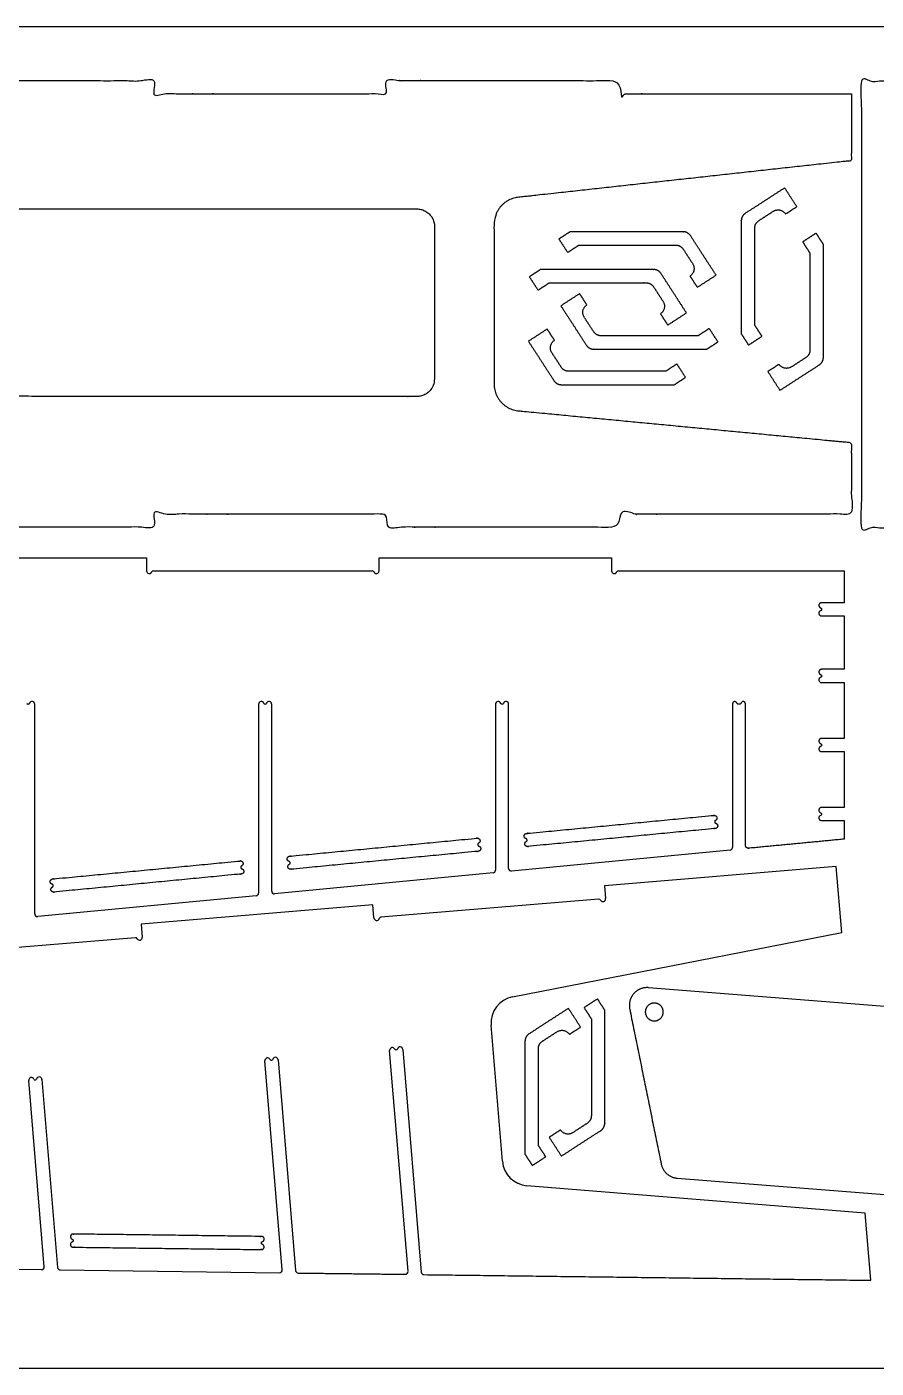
# Model space of a CAD drawing. Header units: millimetres. Extents: x 0 to 250, y 0 to 150.
# Drawn here: x 66.7 to 161.7, y 0 to 150 of the extents above; entities that cross this region are included whole.
import ezdxf

# ---------------------------------------------------------------- set-up
doc = ezdxf.new("R2010")
doc.units = ezdxf.units.MM
doc.header["$MEASUREMENT"] = 0
doc.layers.add('3D', color=7, linetype='Continuous', true_color=0xffffff)
doc.layers.add('Boards', color=70, linetype='Continuous', true_color=0x7fff00)

msp = doc.modelspace()

# ---------------------------------------------------------------- linework, layer by layer
at = {"layer": '3D'}
for p, q in [((127.52, 127.09), (127.46, 127.09)), ((155.78, 125.61), (155.78, 125.67)), ((124.22, 122.87), (124.16, 122.87)), ((146.6, 115.73), (146.6, 115.67)), ((142.68, 113.95), (142.74, 113.95)), ((139.05, 109.98), (139.11, 109.98)), ((54.09, 90.63), (80.09, 90.63)), ((80.09, 90.63), (80.09, 89.16)), ((106.09, 89.16), (106.09, 90.63)), ((106.09, 90.63), (132.09, 90.63)), ((132.09, 90.63), (132.09, 89.16)), ((80.86, 89.16), (105.33, 89.16)), ((132.86, 89.16), (158.09, 89.16)), ((66.9, 74.26), (66.79, 74.26)), ((67.58, 50.8), (67.58, 74.23)), ((92.61, 74.23), (92.61, 53.13)), ((93.4, 74.26), (93.29, 74.26)), ((94.08, 53.34), (94.08, 74.23)), ((119.11, 74.23), (119.11, 55.68)), ((119.9, 74.26), (119.79, 74.26)), ((120.58, 55.89), (120.58, 74.23)), ((145.61, 74.23), (145.61, 58.23)), ((146.46, 74.26), (146.23, 74.26)), ((147.08, 58.44), (147.08, 74.23)), ((155.56, 62.01), (155.56, 61.91)), ((158.09, 62.7), (155.59, 62.7)), ((155.59, 61.23), (158.09, 61.23)), ((158.09, 61.23), (158.09, 59.16)), ((145.34, 57.93), (120.91, 55.59)), ((157.22, 56.11), (131.31, 53.95)), ((157.84, 48.71), (157.22, 56.11)), ((118.84, 55.38), (94.41, 53.05)), ((92.34, 52.83), (67.91, 50.5)), ((131.31, 53.95), (131.43, 52.52)), ((105.4, 51.82), (79.49, 49.66)), ((105.52, 50.36), (105.4, 51.82)), ((130.67, 52.45), (106.28, 50.42)), ((79.49, 49.66), (79.61, 48.2)), ((78.85, 48.14), (54.46, 46.1)), ((121.03, 41.53), (157.84, 48.71)), ((190.41, 38.26), (136.24, 42.55)), ((131.33, 39.98), (131.33, 40.04)), ((119.88, 23.14), (118.61, 38.34)), ((109.33, 10.83), (107.27, 35.52)), ((107.95, 35.61), (108.06, 35.62)), ((108.74, 35.65), (110.81, 10.74)), ((95.27, 11), (93.32, 34.36)), ((94, 34.45), (94.1, 34.45)), ((94.79, 34.48), (96.75, 10.92)), ((68.65, 11.34), (66.91, 32.16)), ((67.59, 32.25), (67.7, 32.25)), ((68.38, 32.28), (70.13, 11.25)), ((122.41, 23.99), (122.41, 23.93)), ((139.44, 21.25), (188.75, 17.34)), ((160.45, 17.32), (122.63, 20.4)), ((161.08, 9.83), (160.45, 17.32)), ((43.81, 11.32), (68.35, 11.02)), ((70.43, 10.98), (94.97, 10.68))]:
    msp.add_line(p, q, dxfattribs=at)
for centre, radius, start, end in [((80.39, 89.15), 0.3, 177.846, 337.8223), ((80.86, 88.96), 0.2, 89.9988, 157.8223), ((105.33, 88.96), 0.2, 22.1753, 89.9988), ((105.79, 89.15), 0.3, 202.1753, 2.1516), ((132.39, 89.15), 0.3, 177.846, 337.8223), ((132.86, 88.96), 0.2, 89.9988, 157.8223), ((66.79, 74.36), 0.1, 196.654, 269.9988), ((66.9, 74.36), 0.1, 269.9988, 343.3436), ((67.28, 74.25), 0.3, 357.2007, 163.3436), ((92.91, 74.25), 0.3, 16.654, 182.7968), ((93.29, 74.36), 0.1, 196.654, 269.9988), ((93.4, 74.36), 0.1, 269.9988, 343.3436), ((93.78, 74.25), 0.3, 357.2007, 163.3436), ((119.41, 74.25), 0.3, 16.654, 182.7968), ((119.79, 74.36), 0.1, 196.654, 269.9988), ((119.9, 74.36), 0.1, 269.9988, 343.3436), ((120.28, 74.25), 0.3, 357.2007, 163.3436), ((146.23, 74.36), 0.1, 196.654, 269.9988), ((146.46, 74.36), 0.1, 269.9988, 343.3436), ((155.58, 62.4), 0.3, 87.2007, 253.3436), ((155.58, 61.53), 0.3, 106.654, 272.7968), ((155.46, 62.01), 0.1, 359.9988, 73.3436), ((155.46, 61.91), 0.1, 286.654, 359.9988), ((145.31, 58.23), 0.3, 275.4911, 359.9988), ((118.81, 55.68), 0.3, 275.4911, 359.9988), ((120.88, 55.89), 0.3, 179.9988, 275.4911), ((92.31, 53.13), 0.3, 275.4911, 359.9988), ((94.38, 53.34), 0.3, 179.9988, 275.4911), ((131.13, 52.48), 0.3, 206.9408, 6.9171), ((130.69, 52.25), 0.2, 26.9408, 94.7643), ((67.88, 50.8), 0.3, 179.9988, 275.4911), ((105.82, 50.37), 0.3, 182.6115, 342.5877), ((106.3, 50.22), 0.2, 94.7643, 162.5877), ((78.87, 47.94), 0.2, 26.9408, 94.7643), ((79.31, 48.16), 0.3, 206.9408, 6.9171), ((121.6, 38.59), 3, 101.042, 184.7643), ((93.62, 34.4), 0.3, 21.4195, 187.5623), ((93.99, 34.55), 0.1, 201.4195, 274.7643), ((94.1, 34.55), 0.1, 274.7643, 348.1091), ((94.49, 34.47), 0.3, 1.9662, 168.1091), ((107.57, 35.56), 0.3, 21.4195, 187.5623), ((107.94, 35.71), 0.1, 201.4195, 274.7643), ((108.05, 35.72), 0.1, 274.7643, 348.1091), ((108.44, 35.63), 0.3, 1.9662, 168.1091), ((67.21, 32.2), 0.3, 21.4195, 187.5623), ((67.58, 32.34), 0.1, 201.4195, 274.7643), ((67.69, 32.35), 0.1, 274.7643, 348.1091), ((68.08, 32.27), 0.3, 1.9662, 168.1091), ((122.87, 23.39), 3, 184.7643, 265.3477), ((68.35, 11.32), 0.3, 269.2719, 4.7643), ((70.43, 11.28), 0.3, 184.7643, 269.2719), ((94.97, 10.98), 0.3, 269.2719, 4.7643), ((97.05, 10.94), 0.3, 184.7643, 269.2719), ((109.03, 10.8), 0.3, 269.2719, 4.7643), ((111.11, 10.76), 0.3, 184.7643, 269.2719)]:
    msp.add_arc(centre, radius, start, end, dxfattribs=at)
for points, weights, knots in [([(158.91, 142.51), (146.29, 142.51), (133.66, 142.51), (133.54, 142.51), (133.48, 142.4), (133.38, 142.19), (133.15, 142.23), (132.92, 142.28), (132.91, 142.51), (132.91, 143.28), (132.91, 143.98), (119.91, 143.98), (106.91, 143.98), (106.91, 143.28), (106.91, 142.51), (106.9, 142.28), (106.67, 142.23), (106.44, 142.19), (106.34, 142.4), (106.29, 142.51), (106.16, 142.51), (93.91, 142.51), (81.66, 142.51), (81.54, 142.51), (81.48, 142.4), (81.38, 142.19), (81.15, 142.23), (80.92, 142.28), (80.91, 142.51), (80.91, 143.28), (80.91, 143.98), (67.91, 143.98), (54.91, 143.98), (54.91, 143.28), (54.91, 142.51), (54.9, 142.28), (54.67, 142.23), (54.44, 142.19), (54.34, 142.4), (54.29, 142.51), (54.16, 142.51), (41.91, 142.51), (29.66, 142.51), (29.54, 142.51), (29.48, 142.4), (29.38, 142.19), (29.15, 142.23), (28.92, 142.28), (28.91, 142.51), (28.91, 143.28), (28.91, 143.98), (15.91, 143.98), (2.91, 143.98), (2.91, 141.41), (2.91, 138.77), (2.91, 138.23), (3.37, 137.93), (8.64, 134.51), (13.91, 131.1), (13.91, 119.01), (13.91, 106.93), (8.64, 103.51), (3.37, 100.1), (2.91, 99.8), (2.91, 99.26), (2.91, 96.62), (2.91, 94.04), (15.91, 94.04), (28.91, 94.04), (28.91, 94.75), (28.91, 95.51), (28.92, 95.75), (29.15, 95.79), (29.38, 95.84), (29.48, 95.63), (29.54, 95.51), (29.66, 95.51), (41.91, 95.51), (54.16, 95.51), (54.29, 95.51), (54.34, 95.63), (54.44, 95.84), (54.67, 95.79), (54.9, 95.75), (54.91, 95.51), (54.91, 94.75), (54.91, 94.04), (67.91, 94.04), (80.91, 94.04), (80.91, 94.75), (80.91, 95.51), (80.92, 95.75), (81.15, 95.79), (81.38, 95.84), (81.48, 95.63), (81.54, 95.51), (81.66, 95.51), (93.91, 95.51), (106.16, 95.51), (106.29, 95.51), (106.34, 95.63), (106.44, 95.84), (106.67, 95.79), (106.9, 95.75), (106.91, 95.51), (106.91, 94.75), (106.91, 94.04), (119.91, 94.04), (132.91, 94.04), (132.91, 94.75), (132.91, 95.51), (132.92, 95.75), (133.15, 95.79), (133.38, 95.84), (133.48, 95.63), (133.54, 95.51), (133.66, 95.51), (146.29, 95.51), (158.91, 95.51), (158.91, 99.51), (158.91, 103.51), (140.29, 105.29), (121.68, 107.06), (118.96, 107.32), (118.96, 110.05), (118.96, 119), (118.96, 127.94), (118.96, 130.63), (121.63, 130.93), (140.27, 132.98), (158.91, 135.03), (158.91, 138.77), (158.91, 142.51)], [1, 1, 1, 0.845366583763, 1, 0.78860273371, 1, 0.78860273371, 1, 1, 1, 1, 1, 1, 1, 0.78860273371, 1, 0.78860273371, 1, 0.845366583765, 1, 1, 1, 0.845366583767, 1, 0.788602733712, 1, 0.788602733712, 1, 1, 1, 1, 1, 1, 1, 0.78860273371, 1, 0.78860273371, 1, 0.845366583765, 1, 1, 1, 0.845366583767, 1, 0.788602733712, 1, 0.788602733712, 1, 1, 1, 1, 1, 1, 1, 0.878599870101, 1, 1, 1, 1, 1, 1, 1, 0.878599870101, 1, 1, 1, 1, 1, 1, 1, 0.788602733712, 1, 0.788602733712, 1, 0.845366583767, 1, 1, 1, 0.845366583765, 1, 0.78860273371, 1, 0.78860273371, 1, 1, 1, 1, 1, 1, 1, 0.788602733712, 1, 0.788602733712, 1, 0.845366583767, 1, 1, 1, 0.845366583765, 1, 0.78860273371, 1, 0.78860273371, 1, 1, 1, 1, 1, 1, 1, 0.788602733709, 1, 0.788602733709, 1, 0.845366583762, 1, 1, 1, 1, 1, 1, 1, 0.739867924912, 1, 1, 1, 0.744764619603, 1, 1, 1, 1, 1], [611.384194, 611.384194, 611.384194, 636.632969, 636.632969, 636.858387, 636.858387, 637.30163, 637.30163, 637.744873, 637.744873, 639.244873, 639.244873, 665.244873, 665.244873, 666.744873, 666.744873, 667.188117, 667.188117, 667.63136, 667.63136, 667.856778, 667.856778, 692.354326, 692.354326, 692.579744, 692.579744, 693.022988, 693.022988, 693.466231, 693.466231, 694.966231, 694.966231, 720.966231, 720.966231, 722.466231, 722.466231, 722.909474, 722.909474, 723.352717, 723.352717, 723.578135, 723.578135, 748.075684, 748.075684, 748.301102, 748.301102, 748.744345, 748.744345, 749.187588, 749.187588, 750.687588, 750.687588, 761.687588, 761.687588, 766.931532, 766.931532, 767.92728, 767.92728, 780.491989, 780.491989, 804.658495, 804.658495, 817.223204, 817.223204, 818.218952, 818.218952, 823.462896, 823.462896, 834.462896, 834.462896, 835.962896, 835.962896, 836.406139, 836.406139, 836.849382, 836.849382, 837.0748, 837.0748, 861.572349, 861.572349, 861.797767, 861.797767, 862.24101, 862.24101, 862.684253, 862.684253, 864.184253, 864.184253, 890.184253, 890.184253, 891.684253, 891.684253, 892.127497, 892.127497, 892.57074, 892.57074, 892.796158, 892.796158, 917.293706, 917.293706, 917.519124, 917.519124, 917.962368, 917.962368, 918.405611, 918.405611, 919.905611, 919.905611, 945.905611, 945.905611, 947.405611, 947.405611, 947.848854, 947.848854, 948.292097, 948.292097, 948.517516, 948.517516, 973.76629, 973.76629, 980.26629, 980.26629, 1018.009304, 1018.009304, 1022.436838, 1022.436838, 1037.913303, 1037.913303, 1042.296989, 1042.296989, 1079.799923, 1079.799923, 1085.784841, 1085.784841, 1085.784841]), ([(151.45, 131.99), (149.25, 130.56), (147.05, 129.14), (146.6, 128.84), (146.6, 128.3), (146.6, 122.02), (146.6, 115.73)], [1, 1, 1, 0.878599870101, 1, 1, 1], [-708.793859, -708.793859, -708.793859, -703.549915, -703.549915, -702.554167, -702.554167, -689.989459, -689.989459, -689.989459]), ([(110.3, 129.64), (85.55, 129.64), (60.8, 129.64), (58.38, 129.64), (55.95, 129.64), (54.96, 129.64), (54.36, 128.85), (53.76, 128.05), (54.03, 127.09), (56.47, 118.6), (58.91, 110.1), (59.33, 108.66), (60.84, 108.66), (85.57, 108.66), (110.3, 108.66), (112.3, 108.66), (112.3, 110.66), (112.3, 119.15), (112.3, 127.64), (112.3, 129.64), (110.3, 129.64)], [1, 1, 1, 1, 1, 0.894858488792, 1, 0.894858488792, 1, 1, 1, 0.798840097837, 1, 1, 1, 0.707106781187, 1, 1, 1, 0.707106781187, 1], [0, 0, 0, 49.5, 49.5, 53.536693, 53.536693, 55.387422, 55.387422, 57.238151, 57.238151, 77.137363, 77.137363, 79.71909, 79.71909, 127.382668, 127.382668, 130.524261, 130.524261, 147.511846, 147.511846, 150.653439, 150.653439, 150.653439]), ([(148.1, 116.65), (148.1, 122.06), (148.1, 127.48), (148.1, 128.03), (148.55, 128.32), (149.36, 128.85), (150.17, 129.37), (151.01, 129.91), (151.56, 129.07)], [1, 1, 1, 0.878599870101, 1, 1, 1, 0.707106781187, 1], [-726.683524, -726.683524, -726.683524, -715.846722, -715.846722, -714.850974, -714.850974, -712.922348, -712.922348, -711.351551, -711.351551, -711.351551]), ([(143.78, 122.23), (142.35, 124.43), (140.93, 126.63), (140.63, 127.09), (140.09, 127.09), (133.81, 127.09), (127.52, 127.09)], [1, 1, 1, 0.878599870101, 1, 1, 1], [-708.793859, -708.793859, -708.793859, -703.549915, -703.549915, -702.554167, -702.554167, -689.989459, -689.989459, -689.989459]), ([(128.44, 125.59), (133.85, 125.59), (139.27, 125.59), (139.82, 125.59), (140.11, 125.13), (140.64, 124.32), (141.16, 123.51), (141.7, 122.67), (140.87, 122.13)], [1, 1, 1, 0.878599870101, 1, 1, 1, 0.707106781187, 1], [-726.683524, -726.683524, -726.683524, -715.846722, -715.846722, -714.850974, -714.850974, -712.922348, -712.922348, -711.351551, -711.351551, -711.351551]), ([(154.28, 124.69), (154.28, 119.28), (154.28, 113.86), (154.28, 113.31), (153.83, 113.02), (153.02, 112.49), (152.21, 111.97), (151.37, 111.43), (150.82, 112.26)], [1, 1, 1, 0.878599870101, 1, 1, 1, 0.707106781187, 1], [-726.683524, -726.683524, -726.683524, -715.846722, -715.846722, -714.850974, -714.850974, -712.922348, -712.922348, -711.351551, -711.351551, -711.351551]), ([(150.92, 109.35), (153.13, 110.78), (155.33, 112.2), (155.78, 112.5), (155.78, 113.04), (155.78, 119.32), (155.78, 125.61)], [1, 1, 1, 0.878599870101, 1, 1, 1], [-708.793859, -708.793859, -708.793859, -703.549915, -703.549915, -702.554167, -702.554167, -689.989459, -689.989459, -689.989459]), ([(140.47, 118.01), (139.05, 120.21), (137.62, 122.41), (137.32, 122.87), (136.78, 122.87), (130.5, 122.87), (124.22, 122.87)], [1, 1, 1, 0.878599870101, 1, 1, 1], [-708.793859, -708.793859, -708.793859, -703.549915, -703.549915, -702.554167, -702.554167, -689.989459, -689.989459, -689.989459]), ([(125.13, 121.37), (130.55, 121.37), (135.97, 121.37), (136.51, 121.37), (136.8, 120.91), (137.33, 120.1), (137.85, 119.29), (138.4, 118.46), (137.56, 117.91)], [1, 1, 1, 0.878599870101, 1, 1, 1, 0.707106781187, 1], [-726.683524, -726.683524, -726.683524, -715.846722, -715.846722, -714.850974, -714.850974, -712.922348, -712.922348, -711.351551, -711.351551, -711.351551]), ([(126.42, 118.8), (127.85, 116.6), (129.27, 114.4), (129.57, 113.95), (130.11, 113.95), (136.39, 113.95), (142.68, 113.95)], [1, 1, 1, 0.878599870101, 1, 1, 1], [-708.793859, -708.793859, -708.793859, -703.549915, -703.549915, -702.554167, -702.554167, -689.989459, -689.989459, -689.989459]), ([(141.76, 115.45), (136.34, 115.45), (130.93, 115.45), (130.38, 115.45), (130.09, 115.9), (129.56, 116.71), (129.04, 117.52), (128.49, 118.36), (129.33, 118.9)], [1, 1, 1, 0.878599870101, 1, 1, 1, 0.707106781187, 1], [-726.683524, -726.683524, -726.683524, -715.846722, -715.846722, -714.850974, -714.850974, -712.922348, -712.922348, -711.351551, -711.351551, -711.351551]), ([(122.79, 114.84), (124.22, 112.64), (125.65, 110.44), (125.94, 109.98), (126.48, 109.98), (132.77, 109.98), (139.05, 109.98)], [1, 1, 1, 0.878599870101, 1, 1, 1], [-708.793859, -708.793859, -708.793859, -703.549915, -703.549915, -702.554167, -702.554167, -689.989459, -689.989459, -689.989459]), ([(138.14, 111.48), (132.72, 111.48), (127.3, 111.48), (126.76, 111.48), (126.46, 111.94), (125.94, 112.75), (125.41, 113.56), (124.87, 114.4), (125.71, 114.94)], [1, 1, 1, 0.878599870101, 1, 1, 1, 0.707106781187, 1], [-726.683524, -726.683524, -726.683524, -715.846722, -715.846722, -714.850974, -714.850974, -712.922348, -712.922348, -711.351551, -711.351551, -711.351551]), ([(155.59, 85.6), (155.33, 85.61), (155.28, 85.35), (155.24, 85.09), (155.49, 85.01)], [1, 0.748542629373, 1, 0.748542629373, 1], [2020.8418541, 2020.8418541, 2020.8418541, 2021.276815, 2021.276815, 2021.7117759, 2021.7117759, 2021.7117759]), ([(155.49, 84.71), (155.24, 84.64), (155.28, 84.38), (155.33, 84.11), (155.59, 84.13)], [1, 0.748542629367, 1, 0.748542629367, 1], [1323.6172657, 1323.6172657, 1323.6172657, 1324.0522267, 1324.0522267, 1324.4871876, 1324.4871876, 1324.4871876]), ([(155.59, 78.15), (155.33, 78.16), (155.28, 77.9), (155.24, 77.64), (155.49, 77.56)], [1, 0.748542629373, 1, 0.748542629373, 1], [1335.3371876, 1335.3371876, 1335.3371876, 1335.7721485, 1335.7721485, 1336.2071094, 1336.2071094, 1336.2071094]), ([(155.49, 77.26), (155.24, 77.19), (155.28, 76.93), (155.33, 76.66), (155.59, 76.68)], [1, 0.748542629367, 1, 0.748542629367, 1], [1336.6974088, 1336.6974088, 1336.6974088, 1337.1323697, 1337.1323697, 1337.5673306, 1337.5673306, 1337.5673306]), ([(146.13, 74.33), (146.03, 74.59), (145.82, 74.54), (145.62, 74.5), (145.61, 74.23)], [0.999999880096, 0.748542689323, 1, 0.748542629371, 1], [1397.1014734, 1397.1014734, 1397.1014734, 1397.5364342, 1397.5364342, 1397.9713952, 1397.9713952, 1397.9713952]), ([(147.08, 74.23), (147.07, 74.5), (146.86, 74.54), (146.66, 74.59), (146.56, 74.33)], [1, 0.748542629373, 1, 0.748542629373, 1], [1395.7412521, 1395.7412521, 1395.7412521, 1396.176213, 1396.176213, 1396.6111739, 1396.6111739, 1396.6111739]), ([(155.59, 70.42), (155.33, 70.43), (155.28, 70.17), (155.24, 69.91), (155.49, 69.83)], [1, 0.748542629373, 1, 0.748542689325, 0.999999880096], [1348.6923306, 1348.6923306, 1348.6923306, 1349.1272916, 1349.1272916, 1349.5622524, 1349.5622524, 1349.5622524]), ([(155.49, 69.54), (155.24, 69.46), (155.28, 69.2), (155.33, 68.94), (155.59, 68.95)], [0.999999880096, 0.748542689319, 1, 0.748542629367, 1], [1350.0525519, 1350.0525519, 1350.0525519, 1350.4875127, 1350.4875127, 1350.9224737, 1350.9224737, 1350.9224737]), ([(122.63, 59.12), (122.64, 59.07), (122.64, 59.02), (122.65, 58.94), (122.58, 58.91), (122.33, 58.81), (122.4, 58.56), (122.47, 58.3), (122.74, 58.34), (133.21, 59.35), (143.68, 60.35), (143.94, 60.36), (143.96, 60.63), (143.98, 60.89), (143.72, 60.95), (143.65, 60.96), (143.64, 61.03), (143.64, 61.09), (143.63, 61.14), (143.62, 61.21), (143.69, 61.24), (143.94, 61.34), (143.87, 61.6), (143.8, 61.85), (143.54, 61.82), (133.07, 60.81), (122.59, 59.8), (122.33, 59.79), (122.31, 59.52), (122.29, 59.26), (122.55, 59.21), (122.62, 59.19), (122.63, 59.12)], [1, 1, 1, 0.802063480141, 1, 0.748542629371, 1, 0.748542629371, 1, 1, 1, 0.748542629373, 1, 0.748542629373, 1, 0.802063480141, 1, 1, 1, 0.802063480141, 1, 0.748542629371, 1, 0.748542629371, 1, 1, 1, 0.748542629373, 1, 0.748542629373, 1, 0.802063480141, 1], [46.005023, 46.005023, 46.005023, 46.239301, 46.239301, 46.367311, 46.367311, 46.802272, 46.802272, 47.237233, 47.237233, 68.224819, 68.224819, 68.65978, 68.65978, 69.094741, 69.094741, 69.222751, 69.222751, 69.457029, 69.457029, 69.58504, 69.58504, 70.020001, 70.020001, 70.454962, 70.454962, 91.442547, 91.442547, 91.877508, 91.877508, 92.312469, 92.312469, 92.44048, 92.44048, 92.44048]), ([(96.13, 56.57), (96.14, 56.52), (96.14, 56.47), (96.15, 56.39), (96.08, 56.37), (95.83, 56.27), (95.9, 56.01), (95.97, 55.75), (96.24, 55.79), (106.71, 56.8), (117.18, 57.8), (117.44, 57.82), (117.46, 58.08), (117.48, 58.35), (117.22, 58.4), (117.15, 58.41), (117.14, 58.49), (117.14, 58.54), (117.13, 58.59), (117.12, 58.67), (117.19, 58.69), (117.44, 58.79), (117.37, 59.05), (117.3, 59.31), (117.04, 59.27), (106.57, 58.26), (96.09, 57.25), (95.83, 57.24), (95.81, 56.98), (95.79, 56.71), (96.05, 56.66), (96.12, 56.65), (96.13, 56.57)], [1, 1, 1, 0.802063480141, 1, 0.748542629371, 1, 0.748542629371, 1, 1, 1, 0.748542629373, 1, 0.748542629373, 1, 0.802063480141, 1, 1, 1, 0.802063480141, 1, 0.748542629371, 1, 0.748542629371, 1, 1, 1, 0.748542629373, 1, 0.748542629373, 1, 0.802063480141, 1], [46.005023, 46.005023, 46.005023, 46.239301, 46.239301, 46.367311, 46.367311, 46.802272, 46.802272, 47.237233, 47.237233, 68.224819, 68.224819, 68.65978, 68.65978, 69.094741, 69.094741, 69.222751, 69.222751, 69.457029, 69.457029, 69.58504, 69.58504, 70.020001, 70.020001, 70.454962, 70.454962, 91.442547, 91.442547, 91.877508, 91.877508, 92.312469, 92.312469, 92.44048, 92.44048, 92.44048]), ([(158.09, 59.16), (152.82, 58.65), (147.41, 58.14), (147.27, 58.13), (147.18, 58.22), (147.08, 58.31), (147.08, 58.44)], [1, 1, 1, 0.914444199059, 1, 0.914444199059, 1], [1368.777617, 1368.777617, 1368.777617, 1379.44789, 1379.44789, 1379.697888, 1379.697888, 1379.947887, 1379.947887, 1379.947887]), ([(69.63, 54.02), (69.64, 53.97), (69.64, 53.92), (69.65, 53.85), (69.58, 53.82), (69.33, 53.72), (69.4, 53.46), (69.47, 53.21), (69.74, 53.24), (80.21, 54.25), (90.68, 55.26), (90.94, 55.27), (90.96, 55.53), (90.98, 55.8), (90.72, 55.85), (90.65, 55.87), (90.64, 55.94), (90.64, 55.99), (90.63, 56.04), (90.62, 56.12), (90.69, 56.15), (90.94, 56.25), (90.87, 56.5), (90.8, 56.76), (90.54, 56.72), (80.07, 55.71), (69.59, 54.71), (69.33, 54.69), (69.31, 54.43), (69.29, 54.16), (69.55, 54.11), (69.62, 54.1), (69.63, 54.02)], [1, 1, 1, 0.802063480141, 1, 0.748542629371, 1, 0.748542629371, 1, 1, 1, 0.748542629373, 1, 0.748542629373, 1, 0.802063480141, 1, 1, 1, 0.802063480141, 1, 0.748542629371, 1, 0.748542629371, 1, 1, 1, 0.748542629373, 1, 0.748542629373, 1, 0.802063480141, 1], [46.005023, 46.005023, 46.005023, 46.239301, 46.239301, 46.367311, 46.367311, 46.802272, 46.802272, 47.237233, 47.237233, 68.224819, 68.224819, 68.65978, 68.65978, 69.094741, 69.094741, 69.222751, 69.222751, 69.457029, 69.457029, 69.58504, 69.58504, 70.020001, 70.020001, 70.454962, 70.454962, 91.442547, 91.442547, 91.877508, 91.877508, 92.312469, 92.312469, 92.44048, 92.44048, 92.44048]), ([(136.24, 42.55), (135.24, 42.63), (134.58, 41.89), (133.92, 41.14), (134.12, 40.16)], [1, 0.894858488792, 1, 0.894858488792, 1], [204.190132, 204.190132, 204.190132, 206.040861, 206.040861, 207.89159, 207.89159, 207.89159]), ([(135.87, 39.91), (135.95, 40.91), (136.95, 40.83), (137.94, 40.75), (137.87, 39.76), (137.79, 38.76), (136.79, 38.84), (135.79, 38.92), (135.87, 39.91)], [1, 0.707106781187, 1, 0.707106781187, 1, 0.707106781187, 1, 0.707106781187, 1], [-6.283185, -6.283185, -6.283185, -4.712389, -4.712389, -3.141593, -3.141593, -1.570796, -1.570796, 0, 0, 0]), ([(127.27, 40.24), (125.07, 38.82), (122.87, 37.39), (122.41, 37.09), (122.41, 36.55), (122.41, 30.27), (122.41, 23.99)], [1, 1, 1, 0.878599870101, 1, 1, 1], [-708.793859, -708.793859, -708.793859, -703.549915, -703.549915, -702.554167, -702.554167, -689.989459, -689.989459, -689.989459]), ([(129.83, 39.07), (129.83, 33.65), (129.83, 28.23), (129.83, 27.69), (129.38, 27.39), (128.57, 26.87), (127.76, 26.34), (126.92, 25.8), (126.38, 26.64)], [1, 1, 1, 0.878599870101, 1, 1, 1, 0.707106781187, 1], [-726.683524, -726.683524, -726.683524, -715.846722, -715.846722, -714.850974, -714.850974, -712.922348, -712.922348, -711.351551, -711.351551, -711.351551]), ([(126.48, 23.72), (128.68, 25.15), (130.88, 26.57), (131.33, 26.87), (131.33, 27.41), (131.33, 33.7), (131.33, 39.98)], [1, 1, 1, 0.878599870101, 1, 1, 1], [-708.793859, -708.793859, -708.793859, -703.549915, -703.549915, -702.554167, -702.554167, -689.989459, -689.989459, -689.989459]), ([(123.91, 24.9), (123.91, 30.32), (123.91, 35.74), (123.91, 36.28), (124.37, 36.57), (125.18, 37.1), (125.99, 37.62), (126.82, 38.17), (127.37, 37.33)], [1, 1, 1, 0.878599870101, 1, 1, 1, 0.707106781187, 1], [-726.683524, -726.683524, -726.683524, -715.846722, -715.846722, -714.850974, -714.850974, -712.922348, -712.922348, -711.351551, -711.351551, -711.351551]), ([(92.95, 14.05), (92.95, 14), (92.95, 13.95), (92.95, 13.87), (93.02, 13.85), (93.28, 13.77), (93.23, 13.51), (93.18, 13.25), (92.92, 13.26), (82.4, 13.4), (71.88, 13.53), (71.61, 13.52), (71.57, 13.78), (71.53, 14.05), (71.79, 14.12), (71.86, 14.14), (71.86, 14.21), (71.86, 14.27), (71.86, 14.32), (71.86, 14.39), (71.79, 14.42), (71.54, 14.49), (71.58, 14.76), (71.63, 15.02), (71.9, 15), (82.42, 14.87), (92.93, 14.73), (93.2, 14.74), (93.24, 14.48), (93.28, 14.22), (93.03, 14.15), (92.96, 14.13), (92.95, 14.05)], [1, 1, 1, 0.802063480141, 1, 0.748542629371, 1, 0.748542629371, 1, 1, 1, 0.748542629373, 1, 0.748542629373, 1, 0.802063480141, 1, 1, 1, 0.802063480141, 1, 0.748542629371, 1, 0.748542629371, 1, 1, 1, 0.748542629373, 1, 0.748542629373, 1, 0.802063480141, 1], [46.005023, 46.005023, 46.005023, 46.239301, 46.239301, 46.367311, 46.367311, 46.802272, 46.802272, 47.237233, 47.237233, 68.224819, 68.224819, 68.65978, 68.65978, 69.094741, 69.094741, 69.222751, 69.222751, 69.457029, 69.457029, 69.58504, 69.58504, 70.020001, 70.020001, 70.454962, 70.454962, 91.442547, 91.442547, 91.877508, 91.877508, 92.312469, 92.312469, 92.44048, 92.44048, 92.44048])]:
    msp.add_rational_spline(points, weights, degree=2, knots=knots, dxfattribs=at)
msp.add_open_spline([(176.2, 142.45), (176.2, 143.18), (176.2, 143.92), (168.12, 143.92), (160.04, 143.92), (160.04, 118.95), (160.04, 93.98), (168.12, 93.98), (176.2, 93.98), (176.2, 94.71), (176.2, 95.45)], degree=2, knots=[428.348969, 428.348969, 428.348969, 429.848969, 429.848969, 446.001854, 446.001854, 496.001854, 496.001854, 512.154739, 512.154739, 513.654739, 513.654739, 513.654739], dxfattribs=at)
for points in [[(152.81, 129.89), (152.13, 130.94), (151.45, 131.99)], [(151.56, 129.07), (152.18, 129.48), (152.81, 129.89)], [(127.46, 127.09), (126.83, 126.68), (126.2, 126.27)], [(126.2, 126.27), (126.69, 125.52), (127.18, 124.77)], [(154.97, 126.93), (154.22, 126.44), (153.47, 125.95)], [(155.78, 125.67), (155.37, 126.3), (154.97, 126.93)], [(127.18, 124.77), (127.81, 125.18), (128.44, 125.59)], [(153.47, 125.95), (153.87, 125.32), (154.28, 124.69)], [(124.16, 122.87), (123.53, 122.46), (122.9, 122.05)], [(122.9, 122.05), (123.38, 121.3), (123.87, 120.55)], [(140.87, 122.13), (141.27, 121.5), (141.68, 120.87)], [(141.68, 120.87), (142.73, 121.55), (143.78, 122.23)], [(123.87, 120.55), (124.5, 120.96), (125.13, 121.37)], [(128.52, 120.16), (127.47, 119.48), (126.42, 118.8)], [(129.33, 118.9), (128.93, 119.53), (128.52, 120.16)], [(137.56, 117.91), (137.97, 117.28), (138.37, 116.65)], [(138.37, 116.65), (139.42, 117.33), (140.47, 118.01)], [(124.89, 116.2), (123.84, 115.52), (122.79, 114.84)], [(125.71, 114.94), (125.3, 115.57), (124.89, 116.2)], [(143.02, 116.26), (142.39, 115.86), (141.76, 115.45)], [(143.99, 114.76), (143.51, 115.51), (143.02, 116.26)], [(146.6, 115.67), (147.01, 115.04), (147.41, 114.41)], [(148.91, 115.39), (148.51, 116.02), (148.1, 116.65)], [(142.74, 113.95), (143.36, 114.36), (143.99, 114.76)], [(147.41, 114.41), (148.16, 114.9), (148.91, 115.39)], [(139.4, 112.3), (138.77, 111.89), (138.14, 111.48)], [(140.37, 110.8), (139.88, 111.55), (139.4, 112.3)], [(150.82, 112.26), (150.19, 111.86), (149.57, 111.45)], [(149.57, 111.45), (150.25, 110.4), (150.92, 109.35)], [(139.11, 109.98), (139.74, 110.39), (140.37, 110.8)], [(158.09, 89.16), (158.09, 87.38), (158.09, 85.6)], [(158.09, 85.6), (156.84, 85.6), (155.59, 85.6)], [(155.56, 84.91), (155.56, 84.86), (155.56, 84.81)], [(155.59, 84.13), (156.84, 84.13), (158.09, 84.13)], [(158.09, 84.13), (158.09, 81.14), (158.09, 78.15)], [(158.09, 78.15), (156.84, 78.15), (155.59, 78.15)], [(155.56, 77.46), (155.56, 77.41), (155.56, 77.36)], [(155.59, 76.68), (156.84, 76.68), (158.09, 76.68)], [(158.09, 76.68), (158.09, 73.55), (158.09, 70.42)], [(155.56, 69.74), (155.56, 69.69), (155.56, 69.63)], [(158.09, 70.42), (156.84, 70.42), (155.59, 70.42)], [(155.59, 68.95), (156.84, 68.95), (158.09, 68.95)], [(158.09, 68.95), (158.09, 65.82), (158.09, 62.7)], [(130.52, 41.3), (129.77, 40.81), (129.02, 40.32)], [(131.33, 40.04), (130.92, 40.67), (130.52, 41.3)], [(128.63, 38.14), (127.95, 39.19), (127.27, 40.24)], [(129.02, 40.32), (129.42, 39.69), (129.83, 39.07)], [(134.12, 40.16), (135.88, 31.5), (137.64, 22.84)], [(127.37, 37.33), (128, 37.74), (128.63, 38.14)], [(126.38, 26.64), (125.75, 26.23), (125.12, 25.82)], [(125.12, 25.82), (125.8, 24.77), (126.48, 23.72)], [(124.73, 23.64), (124.32, 24.27), (123.91, 24.9)], [(122.41, 23.93), (122.82, 23.3), (123.23, 22.67)], [(123.23, 22.67), (123.98, 23.15), (124.73, 23.64)], [(97.05, 10.64), (103.04, 10.57), (109.03, 10.5)], [(111.11, 10.46), (136.16, 10.15), (161.08, 9.83)]]:
    msp.add_open_spline(points, degree=2, dxfattribs=at)
for points, weights in [([(155.49, 85.01), (155.56, 84.99), (155.56, 84.91)], [1, 0.802063480143, 1]), ([(155.56, 84.81), (155.56, 84.73), (155.49, 84.71)], [1, 0.802063480098, 1]), ([(155.49, 77.56), (155.56, 77.54), (155.56, 77.46)], [1, 0.802063480142, 1]), ([(155.56, 77.36), (155.56, 77.28), (155.49, 77.26)], [1, 0.802063480098, 1]), ([(155.49, 69.83), (155.56, 69.81), (155.56, 69.74)], [1, 0.802063480142, 1]), ([(155.56, 69.63), (155.56, 69.56), (155.49, 69.54)], [1, 0.802063480099, 1]), ([(137.64, 22.84), (137.94, 21.36), (139.44, 21.25)], [1, 0.798840097837, 1])]:
    msp.add_rational_spline(points, weights, degree=2, dxfattribs=at)
at = {"layer": 'Boards'}
msp.add_lwpolyline([(0, 150), (0, 0), (250, 0), (250, 150), (0, 150)], dxfattribs=at)

doc.saveas('drawing.dxf')
